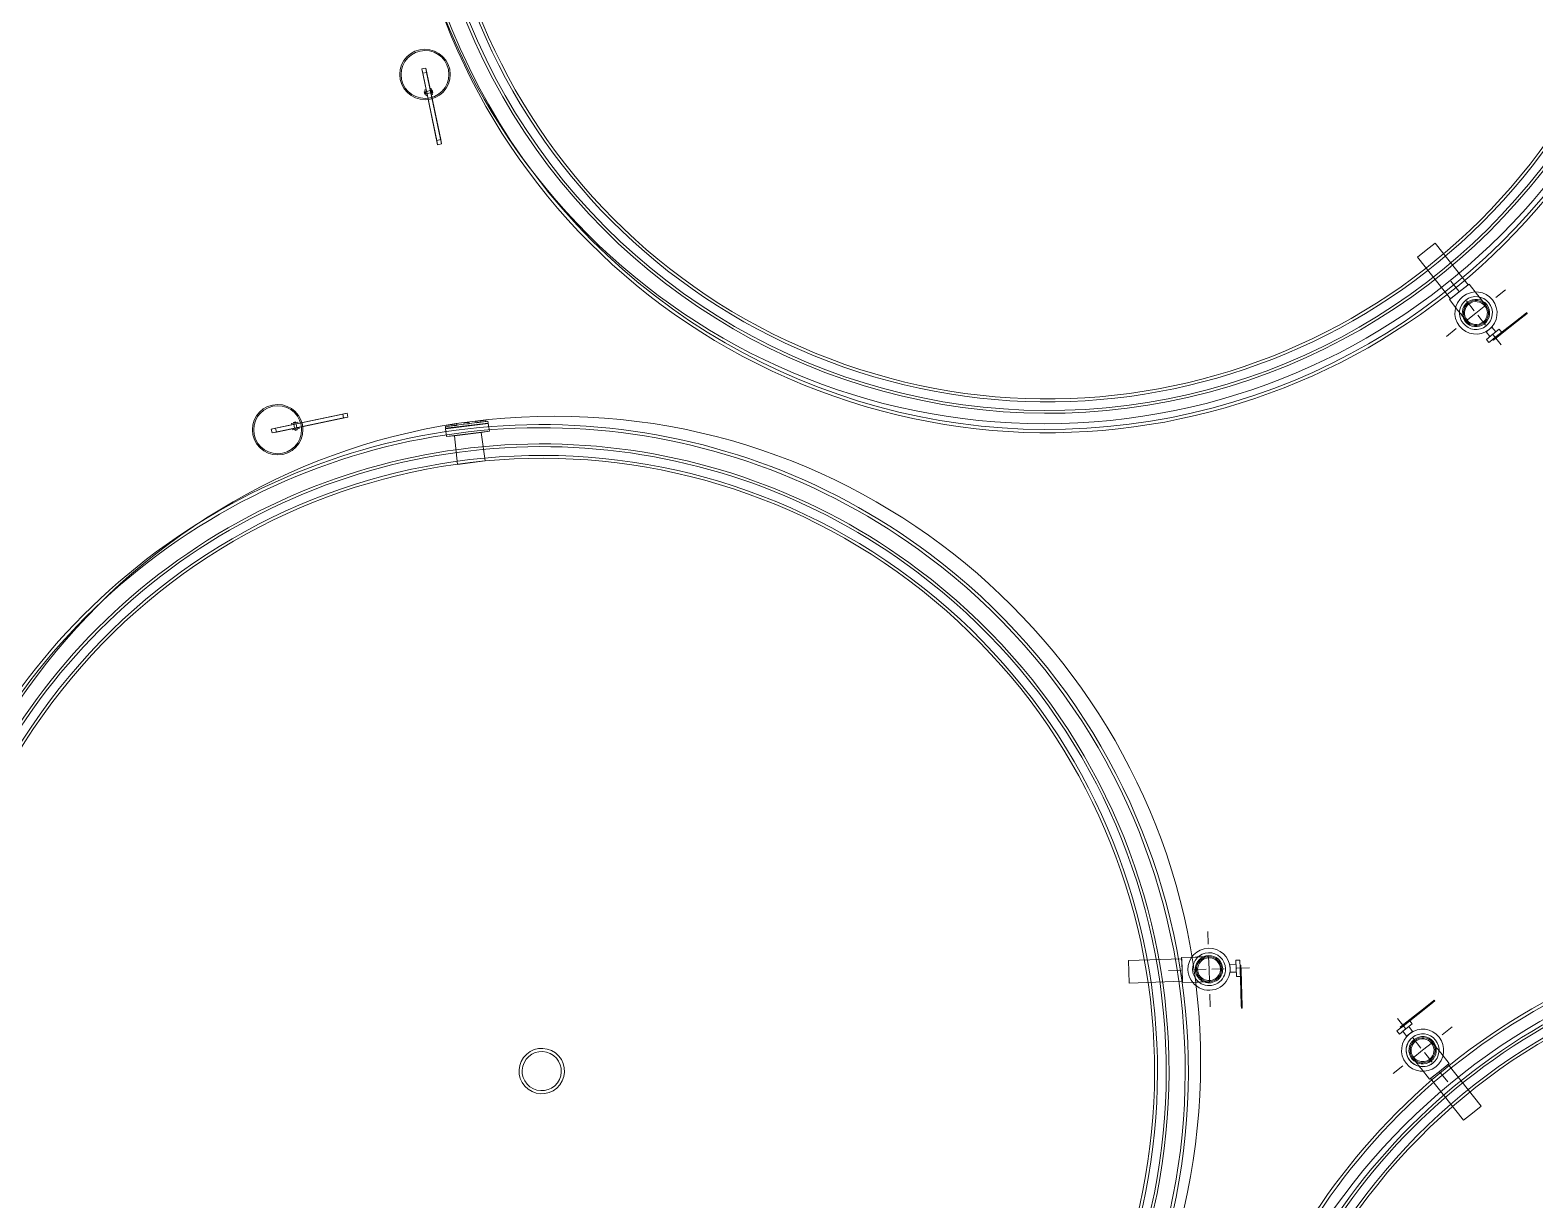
# Model space of a CAD drawing. Header units: metres. Extents: x -207 to 292, y -187 to 169.
# Drawn here: x -71.36 to -59.37, y -5.77 to 3.55 of the extents above; entities that cross this region are included whole.
import ezdxf

# ---------------------------------------------------------------- set-up
doc = ezdxf.new("R2010")
doc.units = ezdxf.units.M
doc.linetypes.add('Dash', pattern=[0.006, 0.003, -0.003])
for name, color, linetype, lineweight in [('EQUIPOS PIS', 7, 'Continuous', 9), ('P-SANR-FIXT', 7, 'Continuous', 9), ('P-SANR-FIXT-HDLN', 7, 'Dash', 9)]:
    doc.layers.add(name, color=color, linetype=linetype, lineweight=lineweight)
doc.layers.add('PR10-ARQ-PL-001-Emplazamiento-C-1_dwg', color=7, linetype='Continuous', lineweight=9, true_color=0x767676)

# ---------------------------------------------------------------- blocks, each defined once
blk = doc.blocks.new('M_Tuberia Exterior 01 - M_Tuberia Exterior 01-2175267-PLANTA EMPLAZAMIENTO ACTUALIZADO')
at = {"layer": 'P-SANR-FIXT'}
for p, q in [((-0.013, 0.016), (-0.049, 0.016)), ((-0.049, 0.016), (-0.049, -0.016)), ((0.534, 0.016), (-0.049, 0.016)), ((-0.013, -0.016), (-0.013, 0.016)), ((0.569, 0.016), (-0.013, 0.016)), ((0.119, 0.016), (0.119, 0.025)), ((0.119, 0.025), (0.169, 0.025)), ((0.169, 0.025), (0.119, 0.025)), ((0.119, 0.025), (0.119, 0.016)), ((0.169, 0.016), (0.119, 0.016)), ((0.119, 0.016), (0.169, 0.016)), ((0.135, 0.031), (0.135, 0.025)), ((0.153, 0.031), (0.135, 0.031)), ((0.153, 0.031), (0.135, 0.031)), ((0.153, 0.025), (0.135, 0.025)), ((0.153, 0.025), (0.135, 0.025)), ((0.135, 0.016), (0.135, -0.016)), ((0.135, 0.016), (0.153, 0.016)), ((0.135, 0.016), (0.153, 0.016)), ((0.153, 0.025), (0.153, 0.031)), ((0.153, -0.016), (0.153, 0.016)), ((0.169, 0.025), (0.169, 0.016)), ((0.169, 0.016), (0.169, 0.025)), ((0.534, -0.016), (0.534, 0.016)), ((0.534, 0.016), (0.569, 0.016)), ((0.569, 0.016), (0.569, -0.016)), ((-0.049, -0.016), (-0.013, -0.016)), ((0.534, -0.016), (-0.049, -0.016)), ((-0.013, -0.016), (0.569, -0.016)), ((0.119, -0.025), (0.119, -0.016)), ((0.119, -0.016), (0.169, -0.016)), ((0.169, -0.016), (0.119, -0.016)), ((0.119, -0.016), (0.119, -0.025)), ((0.169, -0.025), (0.119, -0.025)), ((0.119, -0.025), (0.169, -0.025)), ((0.153, -0.016), (0.135, -0.016)), ((0.153, -0.016), (0.135, -0.016)), ((0.135, -0.025), (0.135, -0.034)), ((0.135, -0.025), (0.153, -0.025)), ((0.135, -0.025), (0.153, -0.025)), ((0.135, -0.034), (0.153, -0.034)), ((0.135, -0.034), (0.153, -0.034)), ((0.153, -0.034), (0.153, -0.025)), ((0.169, -0.016), (0.169, -0.025)), ((0.169, -0.025), (0.169, -0.016)), ((0.569, -0.016), (0.534, -0.016))]:
    blk.add_line(p, q, dxfattribs=at)
for radius, start, end in [(0.201, 0, 180), (0.201, 360, 180), (0.191, 360, 180), (0.191, 0, 180), (0.201, 180, 0), (0.201, 180, 360), (0.191, 180, 360), (0.191, 180, 0)]:
    blk.add_arc((0, 0), radius, start, end, dxfattribs=at)
blk = doc.blocks.new('M_Tuberia Alimentación-01 - M_Tuberia Alimentación-01-2165010-PLANTA EMPLAZAMIENTO ACTUALIZADO')
at = {"layer": 'P-SANR-FIXT'}
for p, q in [((-0.248, 0.025), (-0.255, 0.025)), ((-0.255, 0.025), (-0.255, -0.012)), ((-0.255, 0.02), (-0.255, -0.296)), ((-0.248, 0.02), (-0.255, 0.02)), ((-0.216, 0.065), (-0.248, 0.065)), ((-0.248, 0), (-0.248, 0.065)), ((-0.248, -0.012), (-0.248, 0.025)), ((-0.248, -0.296), (-0.248, 0.02)), ((-0.248, -0.065), (-0.248, 0)), ((-0.216, 0.065), (-0.216, 0)), ((-0.168, 0.03), (-0.216, 0.03)), ((-0.216, 0), (-0.216, 0.03)), ((-0.216, 0), (-0.216, -0.065)), ((-0.216, -0.03), (-0.216, 0)), ((-0.168, 0.03), (-0.168, 0)), ((-0.168, 0), (-0.168, -0.03)), ((0.215, 0.1), (0.106, 0.1)), ((0.215, 0), (0.215, 0.1)), ((0.639, 0.09), (0.215, 0.09)), ((0.215, 0), (0.215, 0.09)), ((0.215, -0.1), (0.215, 0)), ((0.215, -0.09), (0.215, 0)), ((0.639, 0.09), (0.639, 0)), ((0.639, 0), (0.639, -0.09)), ((-0.255, -0.317), (-0.255, -0.012)), ((-0.248, -0.012), (-0.255, -0.012)), ((-0.248, -0.012), (-0.248, -0.317)), ((-0.248, -0.065), (-0.216, -0.065)), ((-0.216, -0.03), (-0.168, -0.03)), ((0.106, -0.1), (0.215, -0.1)), ((0.215, -0.09), (0.639, -0.09)), ((-0.255, -0.296), (-0.255, -0.32)), ((-0.255, -0.317), (-0.248, -0.317)), ((-0.255, -0.32), (-0.248, -0.32)), ((-0.248, -0.32), (-0.248, -0.296))]:
    blk.add_line(p, q, dxfattribs=at)
at = {"layer": 'P-SANR-FIXT', "flags": 128}
for points in [[(0.106, 0.1), (0.102, 0.1), (0.097, 0.1), (0.093, 0.1), (0.089, 0.1), (0.085, 0.1), (0.081, 0.1), (0.077, 0.1), (0.073, 0.1), (0.069, 0.1), (0.065, 0.1), (0.061, 0.1), (0.057, 0.1), (0.053, 0.1), (0.05, 0.1), (0.046, 0.1), (0.043, 0.1), (0.039, 0.1), (0.036, 0.1), (0.033, 0.1), (0.03, 0.1), (0.027, 0.1), (0.024, 0.1), (0.022, 0.1), (0.019, 0.1), (0.017, 0.1), (0.015, 0.1), (0.012, 0.1), (0.011, 0.1), (0.009, 0.1), (0.007, 0.1), (0.006, 0.1), (0.004, 0.1), (0.003, 0.1), (0.002, 0.1), (0.002, 0.1), (0.001, 0.1), (0, 0.1), (0, 0.1), (0, 0.1)], [(0, -0.1), (0, -0.1), (0, -0.1), (0.001, -0.1), (0.001, -0.1), (0.002, -0.1), (0.003, -0.1), (0.004, -0.1), (0.005, -0.1), (0.007, -0.1), (0.008, -0.1), (0.01, -0.1), (0.012, -0.1), (0.014, -0.1), (0.016, -0.1), (0.018, -0.1), (0.021, -0.1), (0.024, -0.1), (0.026, -0.1), (0.029, -0.1), (0.032, -0.1), (0.035, -0.1), (0.038, -0.1), (0.042, -0.1), (0.045, -0.1), (0.049, -0.1), (0.052, -0.1), (0.056, -0.1), (0.06, -0.1), (0.064, -0.1), (0.068, -0.1), (0.071, -0.1), (0.076, -0.1), (0.08, -0.1), (0.084, -0.1), (0.088, -0.1), (0.092, -0.1), (0.096, -0.1), (0.101, -0.1), (0.105, -0.1), (0.106, -0.1)]]:
    blk.add_lwpolyline(points, dxfattribs=at)
at = {"layer": 'P-SANR-FIXT'}
for radius, start, end in [(0.168, 360, 180), (0.168, 360, 180), (0.168, 360, 180), (0.168, 360, 180), (0.168, 360, 180), (0.168, 360, 180), (0.131, 0, 180), (0.131, 360, 180), (0.131, 360, 180), (0.131, 360, 180), (0.168, 180, 360), (0.168, 180, 360), (0.168, 180, 360), (0.168, 180, 360), (0.168, 180, 360), (0.168, 180, 360), (0.131, 180, 0), (0.131, 180, 360), (0.131, 180, 360), (0.131, 180, 360), (0.109, 360, 180), (0.109, 360, 180), (0.109, 360, 180), (0.109, 360, 180), (0.109, 180, 360), (0.109, 180, 360), (0.109, 180, 360), (0.109, 180, 360), (0.1, 0, 180), (0.091, 0, 180), (0.091, 0, 180), (0.091, 0, 180), (0.091, 0, 180), (0.091, 180, 0), (0.091, 180, 0), (0.091, 180, 0), (0.091, 180, 0), (0.1, 180, 360)]:
    blk.add_arc((0, 0), radius, start, end, dxfattribs=at)
at = {"layer": 'P-SANR-FIXT-HDLN'}
for p, q in [((0, 0), (0, 0.301)), ((-0.322, 0), (0, 0)), ((0.322, 0), (0, 0)), ((0, 0), (0, -0.301))]:
    blk.add_line(p, q, dxfattribs=at)
blk = doc.blocks.new('M_Estanque-Terraza - M_Estanque-Terraza-2090154-PLANTA EMPLAZAMIENTO ACTUALIZADO')
at = {"layer": 'P-SANR-FIXT'}
for p, q in [((3.63, 3.597), (3.462, 3.441)), ((3.631, 3.688), (3.586, 3.645)), ((3.586, 3.645), (3.63, 3.597)), ((3.586, 3.645), (3.826, 3.397)), ((3.586, 3.645), (3.826, 3.397)), ((3.63, 3.597), (3.779, 3.443)), ((3.63, 3.597), (3.779, 3.443)), ((3.631, 3.688), (3.87, 3.441)), ((3.631, 3.688), (3.87, 3.441)), ((3.644, 3.699), (3.634, 3.691)), ((3.872, 3.444), (3.634, 3.691)), ((3.872, 3.444), (3.634, 3.691)), ((3.644, 3.699), (3.882, 3.453)), ((3.644, 3.699), (3.882, 3.453)), ((3.662, 3.696), (3.654, 3.689)), ((3.654, 3.689), (3.668, 3.674)), ((3.676, 3.682), (3.662, 3.696)), ((3.668, 3.674), (3.682, 3.66)), ((3.69, 3.668), (3.676, 3.682)), ((3.682, 3.66), (3.69, 3.668)), ((3.69, 3.668), (3.682, 3.66)), ((3.69, 3.668), (3.682, 3.66)), ((3.682, 3.66), (3.705, 3.635)), ((3.682, 3.66), (3.705, 3.635)), ((3.686, 3.656), (3.709, 3.631)), ((3.686, 3.656), (3.709, 3.631)), ((3.713, 3.643), (3.69, 3.668)), ((3.713, 3.643), (3.69, 3.668)), ((3.717, 3.639), (3.694, 3.663)), ((3.717, 3.639), (3.694, 3.663)), ((3.709, 3.631), (3.717, 3.639)), ((3.709, 3.631), (3.717, 3.639)), ((3.757, 3.598), (3.749, 3.591)), ((3.757, 3.598), (3.749, 3.591)), ((3.784, 3.569), (3.757, 3.598)), ((3.784, 3.569), (3.757, 3.598)), ((3.784, 3.569), (3.757, 3.598)), ((3.784, 3.569), (3.757, 3.598)), ((3.749, 3.591), (3.776, 3.562)), ((3.749, 3.591), (3.776, 3.562)), ((3.749, 3.591), (3.776, 3.562)), ((3.749, 3.591), (3.776, 3.562)), ((3.776, 3.562), (3.784, 3.569)), ((3.776, 3.562), (3.784, 3.569)), ((3.824, 3.529), (3.816, 3.521)), ((3.824, 3.529), (3.816, 3.521)), ((3.816, 3.521), (3.839, 3.497)), ((3.816, 3.521), (3.839, 3.497)), ((3.82, 3.517), (3.843, 3.492)), ((3.82, 3.517), (3.843, 3.492)), ((3.847, 3.504), (3.824, 3.529)), ((3.847, 3.504), (3.824, 3.529)), ((3.851, 3.5), (3.828, 3.525)), ((3.851, 3.5), (3.828, 3.525)), ((3.851, 3.5), (3.843, 3.492)), ((3.843, 3.492), (3.851, 3.5)), ((3.843, 3.492), (3.851, 3.5)), ((3.843, 3.492), (3.857, 3.478)), ((3.865, 3.486), (3.851, 3.5)), ((3.857, 3.478), (3.871, 3.464)), ((3.879, 3.471), (3.865, 3.486)), ((3.541, 3.362), (3.462, 3.441)), ((3.462, 3.441), (3.617, 3.281)), ((3.462, 3.441), (3.617, 3.281)), ((3.617, 3.281), (3.541, 3.362)), ((3.617, 3.281), (3.779, 3.443)), ((3.779, 3.443), (3.826, 3.397)), ((3.826, 3.397), (3.87, 3.441)), ((3.871, 3.464), (3.879, 3.471)), ((3.872, 3.444), (3.882, 3.453))]:
    blk.add_line(p, q, dxfattribs=at)
for radius, start, end in [(5.152, 0, 136.1362), (5.152, 0, 136.1362), (5.127, 0, 136.1195), (5.127, 0, 136.1195), (4.998, 0, 136.0307), (4.976, 360, 136.0144), (4.906, 0, 180), (4.883, 0, 180), (0.181, 360, 180), (0.181, 0, 180), (0.156, 0, 180), (0.156, 0, 180), (5.152, 180, 360), (5.152, 180, 360), (5.127, 180, 0), (5.127, 180, 0), (4.998, 180, 0), (4.976, 180, 0), (4.906, 180, 360), (4.883, 180, 360), (0.181, 180, 360), (0.181, 180, 0), (0.156, 180, 0), (0.156, 180, 0)]:
    blk.add_arc((0, 0), radius, start, end, dxfattribs=at)
blk = doc.blocks.new('M_Tuberia Alimentación-01 - M_Tuberia Alimentación-01-2152466-PLANTA EMPLAZAMIENTO ACTUALIZADO')
at = {"layer": 'P-SANR-FIXT'}
for p, q in [((-0.248, 0.32), (-0.255, 0.32)), ((-0.255, 0.32), (-0.255, 0.296)), ((-0.255, 0.012), (-0.255, 0.317)), ((-0.248, 0.317), (-0.255, 0.317)), ((-0.255, 0.296), (-0.255, -0.02)), ((-0.248, 0.296), (-0.248, 0.32)), ((-0.248, 0.317), (-0.248, 0.012)), ((-0.248, -0.02), (-0.248, 0.296)), ((-0.255, 0.012), (-0.255, -0.025)), ((-0.255, 0.012), (-0.248, 0.012)), ((-0.216, 0.065), (-0.248, 0.065)), ((-0.248, 0), (-0.248, 0.065)), ((-0.248, -0.025), (-0.248, 0.012)), ((-0.248, -0.065), (-0.248, 0)), ((-0.216, 0.065), (-0.216, 0)), ((-0.168, 0.03), (-0.216, 0.03)), ((-0.216, 0), (-0.216, 0.03)), ((-0.216, 0), (-0.216, -0.065)), ((-0.168, 0.03), (-0.168, 0)), ((-0.168, 0), (-0.168, -0.03)), ((0.215, 0.1), (0.106, 0.1)), ((0.215, 0), (0.215, 0.1)), ((0.639, 0.09), (0.215, 0.09)), ((0.215, 0), (0.215, 0.09)), ((0.215, -0.1), (0.215, 0)), ((0.215, -0.09), (0.215, 0)), ((0.639, 0.09), (0.639, 0)), ((0.639, 0), (0.639, -0.09)), ((-0.255, -0.02), (-0.248, -0.02)), ((-0.255, -0.025), (-0.248, -0.025)), ((-0.248, -0.065), (-0.216, -0.065)), ((-0.216, -0.03), (-0.216, 0)), ((-0.216, -0.03), (-0.168, -0.03)), ((0.106, -0.1), (0.215, -0.1)), ((0.215, -0.09), (0.639, -0.09))]:
    blk.add_line(p, q, dxfattribs=at)
at = {"layer": 'P-SANR-FIXT', "flags": 128}
for points in [[(0.106, 0.1), (0.102, 0.1), (0.097, 0.1), (0.093, 0.1), (0.089, 0.1), (0.085, 0.1), (0.081, 0.1), (0.077, 0.1), (0.073, 0.1), (0.069, 0.1), (0.065, 0.1), (0.061, 0.1), (0.057, 0.1), (0.053, 0.1), (0.05, 0.1), (0.046, 0.1), (0.043, 0.1), (0.039, 0.1), (0.036, 0.1), (0.033, 0.1), (0.03, 0.1), (0.027, 0.1), (0.024, 0.1), (0.022, 0.1), (0.019, 0.1), (0.017, 0.1), (0.015, 0.1), (0.012, 0.1), (0.011, 0.1), (0.009, 0.1), (0.007, 0.1), (0.006, 0.1), (0.004, 0.1), (0.003, 0.1), (0.002, 0.1), (0.002, 0.1), (0.001, 0.1), (0, 0.1), (0, 0.1), (0, 0.1)], [(0, -0.1), (0, -0.1), (0, -0.1), (0.001, -0.1), (0.001, -0.1), (0.002, -0.1), (0.003, -0.1), (0.004, -0.1), (0.005, -0.1), (0.007, -0.1), (0.008, -0.1), (0.01, -0.1), (0.012, -0.1), (0.014, -0.1), (0.016, -0.1), (0.018, -0.1), (0.021, -0.1), (0.024, -0.1), (0.026, -0.1), (0.029, -0.1), (0.032, -0.1), (0.035, -0.1), (0.038, -0.1), (0.042, -0.1), (0.045, -0.1), (0.049, -0.1), (0.052, -0.1), (0.056, -0.1), (0.06, -0.1), (0.064, -0.1), (0.068, -0.1), (0.071, -0.1), (0.076, -0.1), (0.08, -0.1), (0.084, -0.1), (0.088, -0.1), (0.092, -0.1), (0.096, -0.1), (0.101, -0.1), (0.105, -0.1), (0.106, -0.1)]]:
    blk.add_lwpolyline(points, dxfattribs=at)
at = {"layer": 'P-SANR-FIXT'}
for radius, start, end in [(0.168, 360, 180), (0.168, 360, 180), (0.168, 360, 180), (0.168, 360, 180), (0.168, 360, 180), (0.168, 360, 180), (0.131, 0, 180), (0.131, 360, 180), (0.131, 360, 180), (0.131, 360, 180), (0.168, 180, 360), (0.168, 180, 360), (0.168, 180, 360), (0.168, 180, 360), (0.168, 180, 360), (0.168, 180, 360), (0.131, 180, 0), (0.131, 180, 360), (0.131, 180, 360), (0.131, 180, 360), (0.109, 360, 180), (0.109, 360, 180), (0.109, 360, 180), (0.109, 360, 180), (0.109, 180, 360), (0.109, 180, 360), (0.109, 180, 360), (0.109, 180, 360), (0.1, 0, 180), (0.1, 180, 0), (0.091, 0, 180), (0.091, 0, 180), (0.091, 0, 180), (0.091, 0, 180), (0.091, 180, 0), (0.091, 180, 0), (0.091, 180, 0), (0.091, 180, 0)]:
    blk.add_arc((0, 0), radius, start, end, dxfattribs=at)
at = {"layer": 'P-SANR-FIXT-HDLN'}
for p, q in [((0, 0), (0, 0.301)), ((-0.322, 0), (0, 0)), ((0.322, 0), (0, 0)), ((0, 0), (0, -0.301))]:
    blk.add_line(p, q, dxfattribs=at)
blk = doc.blocks.new('YADRAN_LASQUEMAS_ARQ_MO_002_TERRAZAS_rvt-1-PLANTA EMPLAZAMIENTO ACTUALIZADO')
at = {"layer": 'P-SANR-FIXT', "lineweight": 9}
for name, p, rotation in [('M_Estanque-Terraza - M_Estanque-Terraza-2090154-PLANTA EMPLAZAMIENTO ACTUALIZADO', (-63.252, 5.499), 339.2003549493708), ('M_Tuberia Exterior 01 - M_Tuberia Exterior 01-2175267-PLANTA EMPLAZAMIENTO ACTUALIZADO', (-68.213, 3.201), 281.8199999999993), ('M_Estanque-Terraza - M_Estanque-Terraza-2090154-PLANTA EMPLAZAMIENTO ACTUALIZADO', (-67.283, -4.741), 53.07565803004133), ('M_Tuberia Alimentación-01 - M_Tuberia Alimentación-01-2165010-PLANTA EMPLAZAMIENTO ACTUALIZADO', (-59.839, 1.3), 128.3104356303244), ('M_Tuberia Exterior 01 - M_Tuberia Exterior 01-2175267-PLANTA EMPLAZAMIENTO ACTUALIZADO', (-69.387, 0.37), 11.81999999999913), ('M_Estanque-Terraza - M_Estanque-Terraza-2090154-PLANTA EMPLAZAMIENTO ACTUALIZADO', (-56.821, -8.709), 54.06822532813865), ('M_Tuberia Alimentación-01 - M_Tuberia Alimentación-01-2152466-PLANTA EMPLAZAMIENTO ACTUALIZADO', (-61.966, -3.929), 181.8200000000001), ('M_Tuberia Alimentación-01 - M_Tuberia Alimentación-01-2152466-PLANTA EMPLAZAMIENTO ACTUALIZADO', (-60.264, -4.575), 308.3104356303247)]:
    blk.add_blockref(name, p, dxfattribs=dict(at, rotation=rotation))
blk = doc.blocks.new('PR10-ARQ-PL-001-Emplazamiento-C-1_dwg-674643-PLANTA EMPLAZAMIENTO ACTUALIZADO')
at = {"layer": 'EQUIPOS PIS'}
for centre in [(-63.276, 5.565), (-67.18, -4.669), (-56.768, -8.811)]:
    blk.add_circle(centre, 5.147, dxfattribs=at)

msp = doc.modelspace()

# ---------------------------------------------------------------- block references
at = {"lineweight": 5}
msp.add_blockref('YADRAN_LASQUEMAS_ARQ_MO_002_TERRAZAS_rvt-1-PLANTA EMPLAZAMIENTO ACTUALIZADO', (0, 0), dxfattribs=at)
at = {"layer": 'PR10-ARQ-PL-001-Emplazamiento-C-1_dwg', "color": 7}
msp.add_blockref('PR10-ARQ-PL-001-Emplazamiento-C-1_dwg-674643-PLANTA EMPLAZAMIENTO ACTUALIZADO', (0, 0), dxfattribs=at)

doc.saveas('drawing.dxf')
